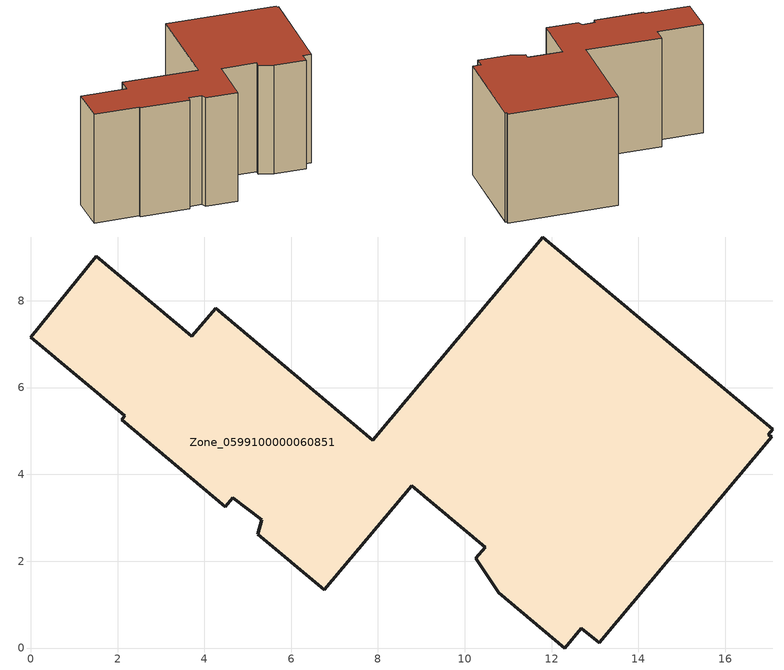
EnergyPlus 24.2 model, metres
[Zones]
Zone_0599100000060851
 floor ground (C_G): 4.66,3.46 4.48,3.25 2.1,5.26 2.17,5.35 0,7.16 1.5,9.03 3.71,7.18 4.26,7.83 7.88,4.79 11.8,9.47 17.1,5.04 16.99,4.91 17.07,4.86 13.1,0.12 12.69,0.46 12.31,0 10.78,1.27 10.25,2.06 10.47,2.32 8.78,3.74 6.76,1.34 5.23,2.63 5.32,2.96 z0
 wall outside (C_F): 7.88,4.79 4.26,7.83 3.71,7.18 1.5,9.03 0,7.16 2.17,5.35 2.1,5.26 4.48,3.25 4.66,3.46 5.32,2.96 5.23,2.63 6.76,1.34 8.78,3.74 10.47,2.32 10.25,2.06 10.78,1.27 12.31,0 12.69,0.46 13.1,0.12 17.07,4.86 16.99,4.91 17.1,5.04 11.8,9.47 7.88,4.79 z0:7.33
 roof outside (C_R): 4.48,3.25 4.66,3.46 5.32,2.96 5.23,2.63 6.76,1.34 8.78,3.74 10.47,2.32 10.25,2.06 10.78,1.27 12.31,0 12.69,0.46 13.1,0.12 17.07,4.86 16.99,4.91 17.1,5.04 11.8,9.47 7.88,4.79 4.26,7.83 3.71,7.18 1.5,9.03 0,7.16 2.17,5.35 2.1,5.26 z7.33
[BUILDING]
Pand.0599100000060851: North Axis=0; Terrain=City; Loads Convergence Tolerance Value=0.04; Temperature Convergence Tolerance Value=0.4; Solar Distribution=FullExterior; Maximum Number of Warmup Days=25; Minimum Number of Warmup Days=1
[Site:Location]
Rotterdam.The.Hague.AP_ZH_NLD Design_Conditions: Latitude=51.96; Longitude=4.45; Time Zone=1; Elevation=-4.5
[SITE:GROUNDTEMPERATURE:BUILDINGSURFACE]
18, 18, 18, 18, 18, 18, 18, 18, 18, 18, 18, 18
[MATERIAL] Thermal Absorptance=0.9; Solar Absorptance=0.7; Visible Absorptance=0.7
Name | Roughness | Thickness | Conductivity | Density | Specific Heat
G.TC.1946-1964 | MediumSmooth | 0.15 | 1 | 540 | 1210
F.TC.1946-1964 | Rough | 0.3 | 0.857143 | 1920 | 840
R.TC.1946-1964 | MediumRough | 0.2 | 0.235294 | 1500 | 1000
[CONSTRUCTION]
C_G: G.TC.1946-1964
C_F: F.TC.1946-1964
C_R: R.TC.1946-1964
[ZONE]
Zone_0599100000060851: Type=1; Multiplier=1; Ceiling Height=Autocalculate; Volume=Autocalculate; Floor Area=autocalculate; Part of Total Floor Area=Yes
[ZONEINFILTRATION:DESIGNFLOWRATE]
Infil_Zone_0599100000060851: Zone or ZoneList or Space or SpaceList=Zone_0599100000060851; Schedule=AlwaysOn; Design Flow Rate Calculation Method=Flow/Area; Flow Rate per Floor Area=0.003; Constant Term Coefficient=1; Temperature Term Coefficient=0; Velocity Term Coefficient=0; Velocity Squared Term Coefficient=0
[HVACTEMPLATE:ZONE:IDEALLOADSAIRSYSTEM]
Zone_0599100000060851: Maximum Heating Supply Air Temperature=50; Minimum Cooling Supply Air Temperature=13; Maximum Heating Supply Air Humidity Ratio=0.0156; Minimum Cooling Supply Air Humidity Ratio=0.0077; Heating Limit=NoLimit; Cooling Limit=NoLimit; Dehumidification Control Type=ConstantSensibleHeatRatio; Cooling Sensible Heat Ratio=0.7; Dehumidification Setpoint=60; Humidification Control Type=None; Humidification Setpoint=30; Outdoor Air Method=None; Outdoor Air Flow Rate per Person=0.00944; Outdoor Air Flow Rate per Zone Floor Area=0; Outdoor Air Flow Rate per Zone=0; Demand Controlled Ventilation Type=None; Outdoor Air Economizer Type=NoEconomizer; Heat Recovery Type=None; Sensible Heat Recovery Effectiveness=0.7; Latent Heat Recovery Effectiveness=0.65
[ZONECONTROL:THERMOSTAT]
ThermostatControl_Zone_0599100000060851: Zone or ZoneList=Zone_0599100000060851; Control Type Schedule=DualSetpointControlType; Control 1=Thermostat_Zone_0599100000060851; Temperature Difference Between Cutout And Setpoint=0
[THERMOSTATSETPOINT:DUALSETPOINT]
Thermostat_Zone_0599100000060851: Heating Setpoint Temperature Schedule=HeatingSetpoint_Zone_0599100000060851; Cooling Setpoint Temperature Schedule=CoolingSetpoint_Zone_0599100000060851
[SCHEDULE:COMPACT]
HeatingSetpoint_Zone_0599100000060851: Through: 12/31, For: AllDays, Until: 24:00, 21
CoolingSetpoint_Zone_0599100000060851: Through: 12/31, For: AllDays, Until: 24:00, 24
DualSetpointControlType: Through: 12/31, For: AllDays, Until: 24:00, 4
AlwaysOn: Through: 12/31, For: AllDays, Until: 24:00, 1
